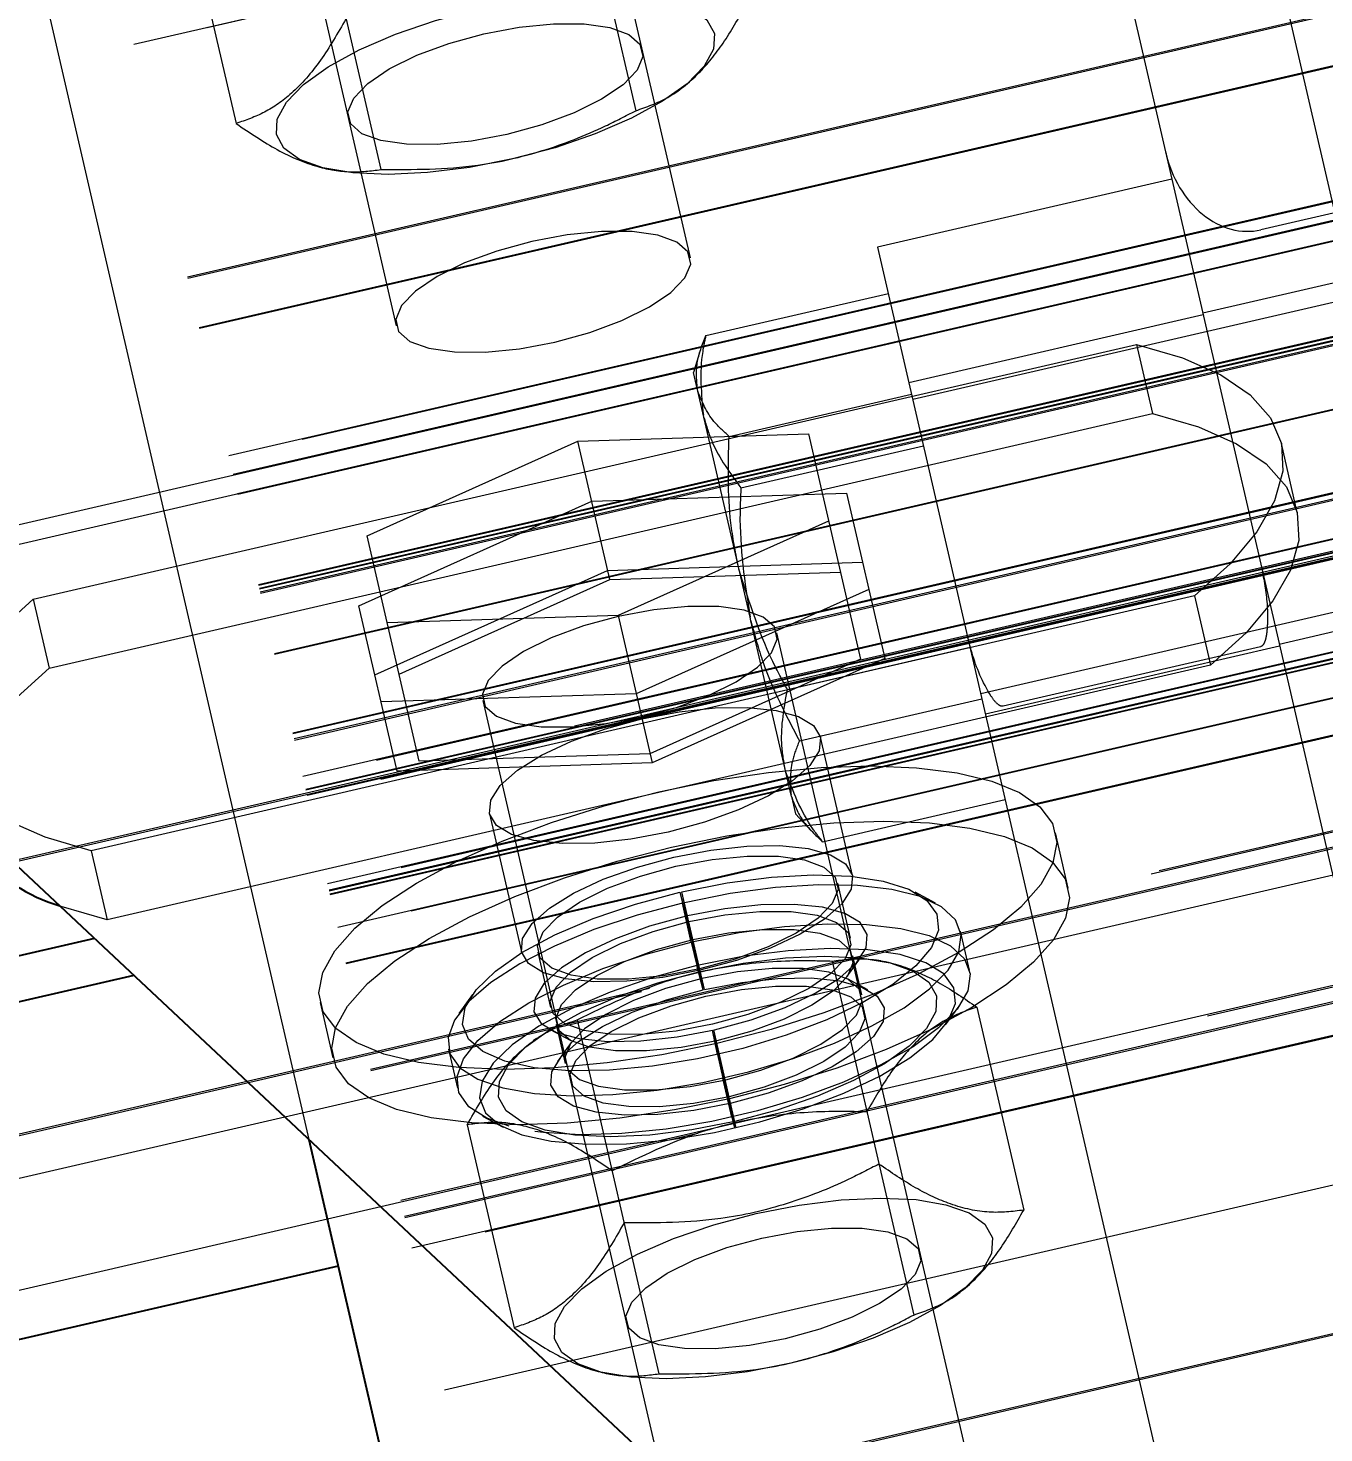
# Model space of a CAD drawing. Header units: millimetres. Extents: x 1293 to 41893, y 1011 to 26911.
# Drawn here: x 11677.11 to 11713.45, y 5390.49 to 5429.89 of the extents above; entities that cross this region are included whole.
import ezdxf

# ---------------------------------------------------------------- set-up
doc = ezdxf.new("R2010")
doc.units = ezdxf.units.MM
doc.header["$LTSCALE"] = 50
doc.linetypes.add('HIDDEN', pattern=[1.905, 1.27, -0.635])
doc.layers.add('CAPA_1', color=7, linetype='Continuous')
doc.layers.add('STRUC', color=4, linetype='Continuous')
doc.styles.add('SLDTEXTSTYLE0', font='TXT', dxfattribs={"width": 0.75})
doc.dimstyles.new('SLDDIMSTYLE0', dxfattribs={"dimtxt": 100, "dimasz": 100, "dimexe": 0, "dimexo": 0.0625, "dimgap": 25, "dimtad": 2, "dimdec": 0, "dimlfac": 1.5, "dimrnd": 1e-09, "dimzin": 12, "dimdsep": 46, "dimtxsty": 'SLDTEXTSTYLE0', "dimsah": 1, "dimcen": 0.09, "dimadec": 0, "dimazin": 3, "dimtfac": 1, "dimtdec": 0, "dimtofl": 0, "dimtmove": 0, "dimatfit": 3, "dimfxl": 1, "dimfrac": 2, "dimtolj": 1, "dimtzin": 12, "dimarcsym": 0})
doc.dimstyles.new('SLDDIMSTYLE1', dxfattribs={"dimtxt": 100, "dimasz": 100, "dimexe": 0, "dimexo": 0.0625, "dimgap": 25, "dimtad": 2, "dimdec": 4, "dimlfac": 75, "dimzin": 12, "dimdsep": 46, "dimtxsty": 'SLDTEXTSTYLE0', "dimsah": 1, "dimcen": 0.09, "dimadec": 0, "dimazin": 3, "dimtfac": 1, "dimtdec": 0, "dimtofl": 0, "dimtmove": 0, "dimatfit": 3, "dimfxl": 1, "dimfrac": 2, "dimtolj": 1, "dimtzin": 12, "dimarcsym": 0})

# ---------------------------------------------------------------- blocks, each defined once
blk = doc.blocks.new('_D_3')
at = {"layer": 'CAPA_1', "transparency": 16777216}
blk.add_arc((9899.266, 4708.493), 5214.315, 0, 13, dxfattribs=at)
for points in [[(14979.938, 5881.459), (14986.476, 5780.493), (15016.521, 5787.127)], [(15113.581, 4708.493), (15128.006, 4808.636), (15097.238, 4808.341)]]:
    blk.add_solid(points, dxfattribs=at)
at = {"layer": 'CAPA_1', "transparency": 16777216, "insert": (15196.758, 5413.272), "char_height": 100, "attachment_point": 1, "rotation": 276.5, "style": 'SLDTEXTSTYLE0'}
blk.add_mtext('13°', dxfattribs=at)
blk = doc.blocks.new('_D_5')
at = {"layer": 'CAPA_1', "transparency": 16777216}
for p, q in [((11574.397, 7831.177), (17588.061, 7831.177)), ((17538.061, 7831.177), (17538.061, 4708.493)), ((16485.165, 4708.493), (17588.061, 4708.493))]:
    blk.add_line(p, q, dxfattribs=at)
for points in [[(17538.061, 7831.177), (17522.676, 7731.177), (17553.445, 7731.177)], [(17538.061, 4708.493), (17553.445, 4808.493), (17522.676, 4808.493)]]:
    blk.add_solid(points, dxfattribs=at)
at = {"layer": 'CAPA_1', "transparency": 16777216, "insert": (17409.154, 6122.057), "char_height": 100, "attachment_point": 1, "rotation": 90, "style": 'SLDTEXTSTYLE0'}
blk.add_mtext('4684', dxfattribs=at)

msp = doc.modelspace()

# ---------------------------------------------------------------- linework, layer by layer
at = {"color": 1, "linetype": 'HIDDEN', "lineweight": 18}
for p, q in [((16327.8123211, 6489.1646889), (11124.0071077, 5287.7715924)), ((12020.1703872, 5508.8804054), (11228.2023985, 5326.0401885)), ((12020.1753548, 5508.8588883), (11228.2073661, 5326.0186714)), ((12020.3766122, 5507.9871467), (11228.4086236, 5325.1469297)), ((12021.8815916, 5501.468365), (11229.9136029, 5318.628148)), ((12021.8912062, 5501.4267194), (11229.9232175, 5318.5865024)), ((12022.2091361, 5500.0496137), (11230.2411475, 5317.2093967)), ((12022.2141037, 5500.0280966), (11230.2461151, 5317.1878796)), ((12023.0385008, 5496.4572404), (11231.0705122, 5313.6170235)), ((12023.1598204, 5495.9317478), (11231.1918317, 5313.0915308)), ((12023.2840107, 5495.3938202), (11231.3160221, 5312.5536032)), ((12023.2889783, 5495.3723031), (11231.3209897, 5312.5320861)), ((12023.8726632, 5492.8440864), (11231.9046745, 5310.0038695)), ((12023.8776308, 5492.8225693), (11231.9096421, 5309.9823524)), ((12023.8970268, 5492.7385559), (11231.9290381, 5309.898339)), ((12023.9019944, 5492.7170389), (11231.9340057, 5309.8768219)), ((12023.9203405, 5492.6375732), (11231.9523518, 5309.7973563)), ((12023.9299551, 5492.5959276), (11231.9619665, 5309.7557107)), ((12024.3200944, 5490.9060487), (11232.3521058, 5308.0658318)), ((12024.325062, 5490.8845317), (11232.3570734, 5308.0443147)), ((12032.7319294, 5488.8778734), (11232.0831896, 5304.0335471)), ((12024.833013, 5488.6843541), (11232.8650244, 5305.8441372)), ((12024.8379806, 5488.6628371), (11232.869992, 5305.8226201)), ((12024.8710247, 5488.5197074), (11232.9030361, 5305.6794904)), ((12024.8806394, 5488.4780618), (11232.9126507, 5305.6378448)), ((12025.1148595, 5487.463543), (11233.1468708, 5304.623326)), ((12025.1985693, 5487.100956), (11233.2305806, 5304.2607391)), ((12025.2035369, 5487.079439), (11233.2355482, 5304.239222)), ((12025.2382307, 5486.9291638), (11233.270242, 5304.0889468)), ((12025.810123, 5484.4520259), (11233.8421343, 5301.611809)), ((12025.8512467, 5484.2738995), (11233.883258, 5301.4336826)), ((12025.8562143, 5484.2523825), (11233.8882257, 5301.4121655)), ((12025.8756103, 5484.168369), (11233.9076217, 5301.3281521)), ((12025.8805779, 5484.146852), (11233.9125893, 5301.306635)), ((12026.0919694, 5483.2312148), (11234.1239808, 5300.3909978)), ((12008.7223607, 5483.1916215), (11249.7530382, 5307.9697469)), ((12008.7319754, 5483.1499759), (11249.7626529, 5307.9281013)), ((12026.3230416, 5482.2303313), (11234.3550529, 5299.3901144)), ((12026.3280092, 5482.2088143), (11234.3600205, 5299.3685973)), ((12027.0114188, 5479.2486419), (11235.0434302, 5296.408425)), ((12027.0210335, 5479.2069963), (11235.0530448, 5296.3667794)), ((12027.8604579, 5475.5710498), (11235.8924692, 5292.7308328)), ((12027.9621031, 5475.1307761), (11235.9941144, 5292.2905591)), ((12027.9717177, 5475.0891305), (11236.0037291, 5292.2489135)), ((12010.6836634, 5474.6962862), (11251.7143409, 5299.4744116)), ((12028.1683281, 5474.2375174), (11236.2003394, 5291.3973004)), ((12029.0875821, 5470.2557909), (11237.1195934, 5287.4155739)), ((12030.000852, 5466.2999843), (11238.0328633, 5283.4597674)), ((12030.0104666, 5466.2583387), (11238.042478, 5283.4181218)), ((11956.3142835, 5463.3906625), (11697.5151481, 5403.6421743)), ((11956.0972497, 5463.296691), (11697.8084065, 5403.666013)), ((11957.6708742, 5459.3226423), (11698.000206, 5399.3729448)), ((11671.6500672, 5456.4961213), (11684.9883333, 5398.7217439)), ((11703.2856943, 5451.1995261), (11723.800783, 5362.3389143)), ((11695.6839054, 5423.4466245), (11690.3147304, 5446.7030769)), ((11708.83033, 5446.001979), (11738.4794014, 5317.5777417)), ((11682.0650638, 5444.7984913), (11687.4342389, 5421.5420389)), ((11744.0082316, 5444.181016), (11657.7399431, 5424.2644123)), ((11691.858296, 5437.49686), (11694.150061, 5427.5701355)), ((11684.713456, 5435.8473437), (11687.005221, 5425.9206192)), ((11681.6301804, 5432.9067372), (11682.9449141, 5427.2119998)), ((11746.6747672, 5432.6309812), (11668.1533419, 5414.5028818)), ((11742.6524052, 5428.8787091), (11701.9205016, 5419.4750082)), ((11730.0150117, 5428.2312722), (11341.2547739, 5338.4788993)), ((11695.2875726, 5428.0936284), (11695.3871748, 5428.1655646)), ((11685.6322915, 5425.9134724), (11685.6359854, 5425.9128318)), ((11685.6359854, 5425.9128318), (11685.7533481, 5425.8924793)), ((11709.1842764, 5425.6499604), (11700.9346098, 5423.7453748)), ((11715.8121824, 5425.1847632), (11711.6807494, 5424.2309468)), ((11748.7511259, 5423.6372838), (11676.2619718, 5406.9018439)), ((11700.9346098, 5423.7453748), (11711.4323257, 5378.2747718)), ((11718.3007981, 5423.7997835), (11710.0511316, 5421.8951979)), ((11748.874497, 5423.1029046), (11676.1319912, 5406.3089738)), ((11696.1146541, 5421.263837), (11701.234623, 5422.445875)), ((11710.0625228, 5421.8458573), (11701.8128562, 5419.9412717)), ((11677.2564457, 5413.8749061), (11708.1926952, 5421.0171021)), ((11708.1926952, 5421.0171021), (11708.6401265, 5419.0790644)), ((11749.4463894, 5420.6257667), (11678.9771262, 5404.3566554)), ((11695.9622058, 5420.8507124), (11695.7718361, 5420.2280413)), ((11697.3551829, 5413.3698128), (11695.7718361, 5420.2280413)), ((11749.7282358, 5419.4049556), (11680.0777977, 5403.3248849)), ((11696.7672037, 5418.4373342), (11701.8871726, 5419.6193722)), ((11703.8250872, 5411.2253416), (11739.6368897, 5419.4931477)), ((11677.7038769, 5411.9368684), (11708.6401265, 5419.0790644)), ((11686.6220802, 5415.6504303), (11692.5272628, 5418.3006375)), ((11692.5272628, 5418.3006375), (11698.99658, 5418.5073087)), ((11693.4221253, 5414.4245621), (11692.5272628, 5418.3006375)), ((11697.100276, 5416.9946397), (11702.2202448, 5418.1766777)), ((11698.99658, 5418.5073087), (11700.4555773, 5412.1876975)), ((11712.702285, 5416.3019611), (11712.2548537, 5418.2399988)), ((11686.3903181, 5413.6906949), (11692.9154673, 5416.619139)), ((11692.9154673, 5416.619139), (11700.063978, 5416.847508)), ((11700.063978, 5416.847508), (11701.1347707, 5412.2093953)), ((11699.5607147, 5416.0637729), (11693.6555322, 5413.4135658)), ((11688.0810774, 5409.3308191), (11686.6220802, 5415.6504303)), ((11686.8377493, 5411.7526572), (11693.3628986, 5414.6811013)), ((11693.3628986, 5414.6811013), (11700.5114092, 5414.9094703)), ((11693.4221253, 5414.4245621), (11699.8914426, 5414.6312333)), ((11687.5169427, 5411.774355), (11693.4221253, 5414.4245621)), ((11712.1937904, 5412.6143231), (11720.4434569, 5414.5189087)), ((11677.2564457, 5413.8749061), (11677.7038769, 5411.9368684)), ((11709.8212118, 5413.9632217), (11678.8849623, 5406.8210258)), ((11700.6873394, 5414.147433), (11694.1621902, 5411.2189889)), ((11709.8212118, 5413.9632217), (11710.2686431, 5412.0251841)), ((11687.4611108, 5409.0525822), (11686.3903181, 5413.6906949)), ((11693.6555322, 5413.4135658), (11687.1862149, 5413.2068945)), ((11693.6555322, 5413.4135658), (11694.6096214, 5409.2809512)), ((11697.3785367, 5413.2686564), (11697.3551829, 5413.3698128)), ((11698.507569, 5408.3782805), (11697.3785367, 5413.2686564)), ((11703.4802684, 5389.6768667), (11698.1110933, 5412.933319)), ((11701.1347707, 5412.2093953), (11694.6096214, 5409.2809512)), ((11698.4053752, 5411.3416342), (11703.525344, 5412.5236721)), ((11703.955515, 5410.6603968), (11712.2051816, 5412.5649824)), ((11711.6680196, 5412.5393229), (11704.4495614, 5410.8728105)), ((11710.2686431, 5412.0251841), (11679.3323935, 5404.8829881)), ((11700.4555773, 5412.1876975), (11694.5503947, 5409.5374904)), ((11694.1621902, 5411.2189889), (11687.0136795, 5410.9906199)), ((11689.8614267, 5411.0287334), (11694.833336, 5389.4930284)), ((11698.7384474, 5409.8989397), (11703.8584163, 5411.0809776)), ((11751.8045945, 5410.4112581), (11685.8072621, 5395.1745734)), ((11700.2261761, 5406.1242524), (11699.3313136, 5410.0003278)), ((11694.5503947, 5409.5374904), (11688.0810774, 5409.3308191)), ((11694.6096214, 5409.2809512), (11687.4611108, 5409.0525822)), ((11698.5168717, 5408.3379858), (11698.507569, 5408.3782805)), ((11698.5168717, 5408.3379858), (11698.6288113, 5407.8531224)), ((11699.390997, 5407.0724369), (11704.5109659, 5408.2544748)), ((11690.0504387, 5407.857669), (11690.9453012, 5403.9815936)), ((11698.6288113, 5407.8531224), (11699.0728754, 5407.3769219)), ((11706.281133, 5405.7733518), (11705.923188, 5407.323782)), ((11678.8849623, 5406.8210258), (11679.3323935, 5404.8829881)), ((11700.1763798, 5404.3639585), (11699.8184348, 5405.9143886)), ((11695.3906017, 5405.6588427), (11695.457688, 5405.3497375)), ((11695.3906017, 5405.6588427), (11695.5632407, 5404.9824839)), ((11696.0760948, 5402.928957), (11695.443039, 5405.6710232)), ((11702.5595663, 5405.344904), (11701.9822876, 5405.6543564)), ((11695.7100392, 5404.2566842), (11695.457688, 5405.3497375)), ((11695.7198701, 5404.3225702), (11695.5632407, 5404.9824839)), ((11703.5104688, 5403.4720466), (11703.2581176, 5404.5650999)), ((11691.4037749, 5403.9717113), (11691.7617199, 5402.4212812)), ((11695.7100392, 5404.2566842), (11695.8666686, 5403.5967706)), ((11695.7198701, 5404.3225702), (11695.9722213, 5403.229517)), ((11696.0393076, 5402.9204118), (11695.8666686, 5403.5967706)), ((11699.6546589, 5403.7271021), (11701.9464239, 5393.8003776)), ((11700.073051, 5403.2845934), (11700.4562506, 5403.8157898)), ((11700.4910908, 5402.7749683), (11700.2387396, 5403.8680215)), ((11701.0275884, 5403.734249), (11700.9065318, 5403.7552421)), ((11696.0393076, 5402.9204118), (11695.9722213, 5403.229517)), ((11700.6636916, 5402.9172645), (11700.0864129, 5403.2267169)), ((11694.5335261, 5402.9538126), (11563.316783, 5372.6600405)), ((11694.3164923, 5402.8598411), (11563.6100414, 5372.6838792)), ((11689.5729075, 5402.7894253), (11689.1897078, 5402.2582289)), ((11685.2990217, 5402.562318), (11685.6569667, 5401.0118878)), ((11702.8412591, 5401.9337423), (11703.2244587, 5402.4649386)), ((11703.7149658, 5402.4357216), (11705.0296995, 5396.7409842)), ((11692.5098189, 5402.0775859), (11694.8015839, 5392.1508614)), ((11691.750475, 5401.8059031), (11692.3277537, 5401.4964507)), ((11691.9230757, 5401.9481993), (11692.175427, 5400.855146)), ((11696.4425908, 5401.1021772), (11696.3012616, 5401.7857644)), ((11696.3764676, 5401.4785339), (11696.3012616, 5401.7857644)), ((11696.9711276, 5399.0521444), (11696.3380717, 5401.7942105)), ((11688.9036978, 5401.2511209), (11689.156049, 5400.1580677)), ((11691.2757444, 5401.4843518), (11691.2727051, 5401.4821567)), ((11691.3723073, 5401.5540929), (11691.2757444, 5401.4843518)), ((11692.3411155, 5401.4385741), (11691.9579159, 5400.9073778)), ((11696.3764676, 5401.4785339), (11696.6288188, 5400.3854806)), ((11696.4425908, 5401.1021772), (11696.5911004, 5400.440389)), ((11696.8434516, 5399.3473357), (11696.5911004, 5400.440389)), ((11696.7773284, 5399.7236923), (11696.6288188, 5400.3854806)), ((11696.7773284, 5399.7236923), (11696.9186577, 5399.0401051)), ((11689.8546002, 5399.3782636), (11690.4318789, 5399.0688111)), ((11696.8434516, 5399.3473357), (11696.9186577, 5399.0401051)), ((11695.8901168, 5398.8857923), (11563.8018409, 5368.390811)), ((11689.4265433, 5399.1369793), (11690.741277, 5393.4422419)), ((11703.0839355, 5394.3238706), (11703.1835377, 5394.3958068)), ((11693.4286544, 5392.1437145), (11693.4323483, 5392.1430739)), ((11693.4323483, 5392.1430739), (11693.549711, 5392.1227214))]:
    msp.add_line(p, q, dxfattribs=at)
at = {"color": 7, "linetype": 'Continuous', "lineweight": 25}
for p, q in [((11678.9771262, 5404.3566554), (11576.2082637, 5380.630594)), ((11680.0777977, 5403.3248849), (11576.4901102, 5379.4097829)), ((11684.9883333, 5398.7217439), (11695.6924706, 5352.3570314)), ((11685.8072621, 5395.1745734), (11578.5664688, 5370.4160854))]:
    msp.add_line(p, q, dxfattribs=at)
at = {"color": 1, "linetype": 'HIDDEN', "lineweight": 18, "flags": 128}
for points in [[(11690.6996774, 5426.2167796), (11689.4922826, 5425.9805401), (11688.3126524, 5425.8340962), (11687.2061192, 5425.7830755), (11686.2152066, 5425.8294388), (11685.3779946, 5425.9714044), (11684.726657, 5426.2035166), (11684.2862242, 5426.5168554), (11684.0736218, 5426.8993794), (11684.09702, 5427.3363885), (11684.3555197, 5427.8110886), (11684.8391868, 5428.3052372), (11685.5294344, 5428.7998446), (11686.3997364, 5429.2759032), (11687.4166478, 5429.7151184), (11688.5410893, 5430.1006113), (11689.729849, 5430.4175677), (11690.9372438, 5430.6538071), (11692.116874, 5430.8002511), (11693.2234072, 5430.8512717), (11694.2143198, 5430.8049084), (11695.0515318, 5430.6629428), (11695.7028694, 5430.4308307), (11696.1433022, 5430.1174919), (11696.3559046, 5429.7349678), (11696.3325064, 5429.2979588), (11696.0740067, 5428.8232587), (11695.5903396, 5428.32911), (11694.900092, 5427.8345026), (11694.02979, 5427.358444), (11693.0128786, 5426.9192289), (11691.8884371, 5426.533736), (11690.6996774, 5426.2167796)], [(11690.5404665, 5426.9063976), (11689.543865, 5426.7194936), (11688.5862536, 5426.6254409), (11687.7232852, 5426.6297056), (11687.0051125, 5426.7320399), (11686.4734731, 5426.9264963), (11686.1592638, 5427.2017738), (11686.0807454, 5427.5418744), (11686.2424811, 5427.9270325), (11686.6350714, 5428.3348642), (11687.2357004, 5428.7416677), (11688.0094616, 5429.1238013), (11688.911387, 5429.4590565), (11689.8890599, 5429.7279497), (11690.8856614, 5429.9148537), (11691.8432728, 5430.0089063), (11692.7062412, 5430.0046416), (11693.4244139, 5429.9023074), (11693.9560533, 5429.7078509), (11694.2702626, 5429.4325734), (11694.348781, 5429.0924729), (11694.1870453, 5428.7073148), (11693.794455, 5428.2994831), (11693.193826, 5427.8926795), (11692.4200648, 5427.510546), (11691.5181394, 5427.1752907), (11690.5404665, 5426.9063976)], [(11691.2333689, 5423.9051078), (11690.255696, 5423.6362146), (11689.3537706, 5423.3009594), (11688.5800093, 5422.9188259), (11687.9793804, 5422.5120223), (11687.5867901, 5422.1041906), (11687.4250544, 5421.7190325), (11687.5035728, 5421.378932), (11687.817782, 5421.1036544), (11688.3494215, 5420.909198), (11689.0675942, 5420.8068638), (11689.9305625, 5420.802599), (11690.8881739, 5420.8966517), (11691.8847755, 5421.0835557), (11692.8624484, 5421.3524488), (11693.7643737, 5421.6877041), (11694.538135, 5422.0698376), (11695.138764, 5422.4766412), (11695.5313543, 5422.8844729), (11695.69309, 5423.269631), (11695.6145716, 5423.6097315), (11695.3003623, 5423.8850091), (11694.7687228, 5424.0794655), (11694.0505501, 5424.1817997), (11693.1875818, 5424.1860644), (11692.2299704, 5424.0920118), (11691.2333689, 5423.9051078)], [(11708.1926952, 5421.0171021), (11709.4862859, 5420.6413441), (11710.5533511, 5420.1680526), (11711.3780154, 5419.6042691), (11711.9480097, 5418.9583814), (11712.2548537, 5418.2399988), (11712.2939824, 5417.4598092), (11712.0648134, 5416.6294201), (11711.5707565, 5415.7611858), (11710.8191619, 5414.8680236), (11709.8212118, 5413.9632217)], [(11708.6401265, 5419.0790644), (11709.9337171, 5418.7033064), (11711.0007824, 5418.2300149), (11711.8254467, 5417.6662314), (11712.395441, 5417.0203437), (11712.702285, 5416.3019611), (11712.7414136, 5415.5217715), (11712.5122447, 5414.6913824), (11712.0181877, 5413.8231481), (11711.2665932, 5412.9299859), (11710.2686431, 5412.0251841)], [(11678.8849623, 5406.8210258), (11677.5913716, 5407.1967838), (11676.5243064, 5407.6700753), (11675.699642, 5408.2338588), (11675.1296478, 5408.8797465), (11674.8228037, 5409.5981291), (11674.7836751, 5410.3783187), (11675.012844, 5411.2087077), (11675.506901, 5412.0769421), (11676.2584955, 5412.9701043), (11677.2564457, 5413.8749061)], [(11694.3119633, 5410.5702502), (11695.2896362, 5410.8391433), (11696.1915616, 5411.1743986), (11696.9653228, 5411.5565321), (11697.5659518, 5411.9633357), (11697.9585421, 5412.3711674), (11698.1202778, 5412.7563255), (11698.0417594, 5413.096426), (11697.7275501, 5413.3717036), (11697.1959107, 5413.56616), (11696.477738, 5413.6684942), (11695.6147696, 5413.6727589), (11694.6571582, 5413.5787063), (11693.6605567, 5413.3918023), (11692.6828838, 5413.1229091), (11691.7809584, 5412.7876539), (11691.0071972, 5412.4055204), (11690.4065682, 5411.9987168), (11690.0139779, 5411.5908851), (11689.8522422, 5411.205727), (11689.9307606, 5410.8656265), (11690.2449699, 5410.5903489), (11690.7766093, 5410.3958925), (11691.494782, 5410.2935583), (11692.3577504, 5410.2892935), (11693.3153618, 5410.3833462), (11694.3119633, 5410.5702502)], [(11675.6965025, 5406.771295), (11675.577079, 5406.9417088), (11675.270235, 5407.6600914), (11675.2311064, 5408.440281), (11675.4602753, 5409.27067), (11675.9543323, 5410.1389044), (11676.7059268, 5411.0320666), (11677.7038769, 5411.9368684)], [(11690.0504387, 5407.857669), (11690.0852489, 5408.2376976), (11690.3510044, 5408.6523908), (11690.8343793, 5409.0809544), (11691.511135, 5409.5018982), (11692.3473362, 5409.8941145), (11693.3010523, 5410.2379357), (11694.3244599, 5410.5161215), (11695.3662412, 5410.7147222), (11696.3741569, 5410.8237793), (11697.2976658, 5410.8378241), (11698.0904594, 5410.7561525), (11698.7127838, 5410.5828597), (11699.1334328, 5410.3266354), (11699.3313136, 5410.0003278), (11699.2965034, 5409.6202992), (11699.0307479, 5409.2056059), (11698.547373, 5408.7770424), (11697.8706173, 5408.3560985), (11697.0344161, 5407.9638823), (11696.0807, 5407.620061), (11695.0572924, 5407.3418753), (11694.0155111, 5407.1432746), (11693.0075954, 5407.0342175), (11692.0840865, 5407.0201726), (11691.2912929, 5407.1018443), (11690.6689685, 5407.275137), (11690.2483195, 5407.5313613), (11690.0504387, 5407.857669)], [(11696.4253631, 5401.4161098), (11694.8793323, 5401.1006731), (11693.3496481, 5400.8710688), (11691.870481, 5400.7324258), (11690.4748733, 5400.6878412), (11689.1940006, 5400.7383109), (11688.0564753, 5400.8827075), (11687.087708, 5401.1178055), (11686.3093393, 5401.4383531), (11685.7387566, 5401.8371899), (11685.3887059, 5402.3054064), (11685.2670067, 5402.8325436), (11685.3763776, 5403.4068259), (11685.7143754, 5404.015425), (11686.2734497, 5404.6447457), (11687.0411118, 5405.28073), (11688.0002134, 5405.9091711), (11689.1293298, 5406.5160306), (11690.4032383, 5407.0877524), (11691.7934819, 5407.611565), (11693.2690049, 5408.0757674), (11694.7968465, 5408.4699901), (11696.3428774, 5408.7854268), (11697.8725616, 5409.0150312), (11699.3517287, 5409.1536742), (11700.7473364, 5409.1982588), (11702.0282091, 5409.1477891), (11703.1657344, 5409.0033924), (11704.1345017, 5408.7682944), (11704.9128704, 5408.4477468), (11705.4834531, 5408.0489101), (11705.8335038, 5407.5806935), (11705.955203, 5407.0535564), (11705.8458321, 5406.479274), (11705.5078343, 5405.870675), (11704.94876, 5405.2413543), (11704.1810979, 5404.60537), (11703.2219963, 5403.9769289), (11702.0928799, 5403.3700693), (11700.8189714, 5402.7983476), (11699.4287278, 5402.2745349), (11697.9532048, 5401.8103325), (11696.4253631, 5401.4161098)], [(11696.7833081, 5399.8656797), (11695.2372773, 5399.550243), (11693.7075931, 5399.3206386), (11692.228426, 5399.1819956), (11690.8328183, 5399.137411), (11689.5519456, 5399.1878807), (11688.4144203, 5399.3322774), (11687.445653, 5399.5673754), (11686.6672843, 5399.887923), (11686.0967016, 5400.2867597), (11685.7466509, 5400.7549763), (11685.6249517, 5401.2821134), (11685.7343226, 5401.8563958), (11686.0723204, 5402.4649948), (11686.6313947, 5403.0943155), (11687.3990568, 5403.7302998), (11688.3581584, 5404.3587409), (11689.4872748, 5404.9656005), (11690.7611833, 5405.5373222), (11692.1514269, 5406.0611349), (11693.6269499, 5406.5253373), (11695.1547916, 5406.91956), (11696.7008224, 5407.2349967), (11698.2305066, 5407.464601), (11699.7096737, 5407.603244), (11701.1052814, 5407.6478286), (11702.3861541, 5407.5973589), (11703.5236794, 5407.4529623), (11704.4924467, 5407.2178643), (11705.2708154, 5406.8973167), (11705.8413981, 5406.4984799), (11706.1914488, 5406.0302634), (11706.313148, 5405.5031262), (11706.2037771, 5404.9288439), (11705.8657793, 5404.3202448), (11705.306705, 5403.6909241), (11704.5390429, 5403.0549398), (11703.5799413, 5402.4264987), (11702.4508249, 5401.8196392), (11701.1769164, 5401.2479174), (11699.7866728, 5400.7241048), (11698.3111498, 5400.2599024), (11696.7833081, 5399.8656797)], [(11690.9453012, 5403.9815936), (11690.9801114, 5404.3616222), (11691.245867, 5404.7763154), (11691.7292418, 5405.204879), (11692.4059975, 5405.6258228), (11693.2421987, 5406.0180391), (11694.1959148, 5406.3618604), (11695.2193224, 5406.6400461), (11696.2611037, 5406.8386468), (11697.2690194, 5406.9477039), (11698.1925283, 5406.9617487), (11698.985322, 5406.8800771), (11699.6076463, 5406.7067843), (11700.0282954, 5406.45056), (11700.2261761, 5406.1242524), (11700.1913659, 5405.7442238), (11699.9256104, 5405.3295305), (11699.4422355, 5404.900967), (11698.7654798, 5404.4800232), (11697.9292786, 5404.0878069), (11696.9755625, 5403.7439856), (11695.9521549, 5403.4657999), (11694.9103736, 5403.2671992), (11693.9024579, 5403.1581421), (11692.978949, 5403.1440972), (11692.1861554, 5403.2257689), (11691.563831, 5403.3990617), (11691.143182, 5403.6552859), (11690.9453012, 5403.9815936)], [(11695.9433222, 5403.5040584), (11694.9267886, 5403.3134163), (11693.950025, 5403.2174826), (11693.0697973, 5403.2218326), (11692.3372612, 5403.3262135), (11691.7949889, 5403.5245591), (11691.4744955, 5403.8053422), (11691.3944067, 5404.1522447), (11691.5593771, 5404.545106), (11691.9598192, 5404.9610943), (11692.5724607, 5405.376034), (11693.3616972, 5405.7658102), (11694.2816611, 5406.1077705), (11695.2788875, 5406.3820416), (11696.2954211, 5406.5726836), (11697.2721847, 5406.6686173), (11698.1524124, 5406.6642673), (11698.8849485, 5406.5598864), (11699.4272208, 5406.3615408), (11699.7477142, 5406.0807577), (11699.827803, 5405.7338552), (11699.6628326, 5405.3409939), (11699.2623905, 5404.9250056), (11698.6497489, 5404.510066), (11697.8605124, 5404.1202898), (11696.9405486, 5403.7783294), (11695.9433222, 5403.5040584)], [(11695.443039, 5405.6710232), (11696.7116773, 5405.9206514), (11697.9535421, 5406.0791382), (11699.1238614, 5406.1407697), (11700.1804423, 5406.1033239), (11701.0851926, 5405.9681509), (11701.8054939, 5405.740124), (11702.3153777, 5405.427464), (11702.5964616, 5405.0414431), (11702.6386116, 5404.5959782), (11702.4403083, 5404.1071295), (11702.008701, 5403.592521), (11701.35935, 5403.0707056), (11700.5156661, 5402.560496), (11699.508066, 5402.0802864), (11698.3728761, 5401.6473894), (11697.1510225, 5401.2774122), (11695.8865561, 5400.9836931), (11694.6250638, 5400.7768215), (11693.4120253, 5400.6642556), (11692.2911736, 5400.6500536), (11691.3029179, 5400.7347275), (11690.4828873, 5400.9152248), (11689.8606456, 5401.1850379), (11689.4586263, 5401.5344395), (11689.2913231, 5401.9508329), (11689.3647675, 5402.4192061), (11689.6763119, 5402.9226731), (11690.2147242, 5403.4430829), (11690.9605935, 5403.9616733), (11691.8870294, 5404.459748), (11692.9606316, 5404.9193502), (11694.1426945, 5405.3239102), (11695.3906017, 5405.6588427)], [(11695.457688, 5405.3497375), (11694.1885623, 5405.0116596), (11692.9801062, 5404.6061409), (11691.8710635, 5404.1461823), (11690.8969906, 5403.6465305), (11690.0891168, 5403.1232046), (11689.473343, 5402.5929827), (11689.0694113, 5402.0728639), (11688.8902719, 5401.5795235), (11688.941668, 5401.1287784), (11689.221952, 5400.7350796), (11689.7221377, 5400.4110493), (11690.426189, 5400.1670761), (11691.3115336, 5400.0109819), (11692.3497868, 5399.9477712), (11693.5076618, 5399.9794706), (11694.7480363, 5400.1050637), (11696.0311435, 5400.320524), (11697.3158461, 5400.6189436), (11698.5609559, 5400.9907552), (11699.7265541, 5401.4240382), (11700.7752709, 5401.9049013), (11701.6734839, 5402.4179279), (11702.392396, 5402.9466699), (11702.9089583, 5403.4741758), (11703.2066098, 5403.9835332), (11703.2758075, 5404.4584121), (11703.1143328, 5404.8835874), (11702.7273628, 5405.2454279), (11702.1273039, 5405.5323328), (11701.3333944, 5405.7351037), (11700.3710873, 5405.8472397), (11699.2712348, 5405.8651456), (11698.0690987, 5405.7882474), (11696.8032202, 5405.6190106), (11695.5141839, 5405.3628608)], [(11679.3323935, 5404.8829881), (11678.0388029, 5405.2587461), (11677.9996777, 5405.2729167)], [(11695.5632407, 5404.9824839), (11694.5354118, 5404.7001397), (11693.5792921, 5404.3523946), (11692.742706, 5403.9566424), (11692.0674987, 5403.5326783), (11691.5874434, 5403.1017086), (11691.3265522, 5402.68529), (11691.2978745, 5402.3042514), (11691.5028448, 5401.9776521), (11691.9312107, 5401.7218281), (11692.5615456, 5401.5495756), (11693.3623208, 5401.4695106), (11694.2934823, 5401.4856377), (11695.3084541, 5401.5971504), (11696.3564683, 5401.7984708), (11697.3851043, 5402.0795291), (11698.3429104, 5402.4262671), (11699.1819782, 5402.8213411), (11699.8603382, 5403.24499), (11700.3440595, 5403.6760232), (11700.6089467, 5404.0928808), (11700.6417505, 5404.474712), (11700.44083, 5404.8024179), (11700.016235, 5405.059607), (11699.3892036, 5405.2334149), (11698.5910991, 5405.3151479), (11697.661842, 5405.3007177), (11696.6479131, 5405.1908462), (11695.600028, 5404.9910291)], [(11696.3012672, 5401.9536282), (11695.2847336, 5401.7629862), (11694.30797, 5401.6670525), (11693.4277423, 5401.6714025), (11692.6952062, 5401.7757834), (11692.1529339, 5401.974129), (11691.8324405, 5402.2549121), (11691.7523517, 5402.6018146), (11691.9173221, 5402.9946759), (11692.3177642, 5403.4106642), (11692.9304058, 5403.8256038), (11693.7196422, 5404.21538), (11694.6396061, 5404.5573404), (11695.6368325, 5404.8316114), (11696.6533661, 5405.0222535), (11697.6301297, 5405.1181872), (11698.5103574, 5405.1138372), (11699.2428935, 5405.0094563), (11699.7851658, 5404.8111107), (11700.1056592, 5404.5303276), (11700.185748, 5404.1834251), (11700.0207776, 5403.7905638), (11699.6203355, 5403.3745755), (11699.0076939, 5402.9596358), (11698.2184574, 5402.5698596), (11697.2984936, 5402.2278993), (11696.3012672, 5401.9536282)], [(11695.7665351, 5404.2698075), (11697.0555714, 5404.5259573), (11698.3214499, 5404.6951942), (11699.523586, 5404.7720924), (11700.6234385, 5404.7541864), (11701.5857456, 5404.6420504), (11702.3796552, 5404.4392795), (11702.979714, 5404.1523747), (11703.366684, 5403.7905342), (11703.5281587, 5403.3653588), (11703.458961, 5402.89048), (11703.1613096, 5402.3811225), (11702.6447472, 5401.8536167), (11701.9258351, 5401.3248746), (11701.0276221, 5400.8118481), (11699.9789053, 5400.3309849), (11698.8133071, 5399.8977019), (11697.5681973, 5399.5258904), (11696.2834947, 5399.2274707), (11695.0003876, 5399.0120104), (11693.760013, 5398.8864173), (11692.6021381, 5398.854718), (11691.5638848, 5398.9179287), (11691.3246942, 5398.9487237)], [(11695.7525987, 5404.3301727), (11696.7559267, 5404.5183926), (11697.7201227, 5404.6132621), (11698.589291, 5404.6092814), (11699.3130446, 5404.5066812), (11699.8494264, 5404.3114095), (11700.1673414, 5404.0347865), (11700.2483598, 5403.6928483), (11700.0877847, 5403.3054177), (11699.6949249, 5402.8949546), (11699.0925551, 5402.4852541), (11698.3155956, 5402.1000673), (11697.4090879, 5401.761724), (11696.4255836, 5401.4898383), (11695.4220979, 5401.3001721), (11694.4568044, 5401.2037204), (11693.5856626, 5401.2060748), (11692.8591739, 5401.3070988), (11692.3194539, 5401.5009358), (11691.9977911, 5401.7763488), (11691.9128326, 5402.1173717), (11692.0695038, 5402.5042349), (11692.458722, 5402.9145115), (11693.0579237, 5403.3244169), (11693.8323724, 5403.7101884), (11694.7371721, 5404.0494623), (11695.7198701, 5404.3225702)], [(11690.6026996, 5399.0937292), (11689.974489, 5399.317996), (11689.4743032, 5399.6420263), (11689.1940193, 5400.0357251), (11689.1426231, 5400.4864703), (11689.3217625, 5400.9798106), (11689.7256943, 5401.4999294), (11690.341468, 5402.0301514), (11691.1493418, 5402.5534773), (11692.1234147, 5403.0531291), (11693.2324575, 5403.5130876), (11694.4409135, 5403.9186064), (11695.7100392, 5404.2566842)], [(11695.8666686, 5403.5967706), (11694.6187613, 5403.2618381), (11693.4366985, 5402.8572781), (11692.3630962, 5402.3976759), (11691.4366603, 5401.8996012), (11690.6907911, 5401.3810107), (11690.1523788, 5400.860601), (11689.8408344, 5400.357134), (11689.7673899, 5399.8887608), (11689.9346932, 5399.4723674), (11690.3367125, 5399.1229658), (11690.9589541, 5398.8531526), (11691.7789848, 5398.6726554), (11692.7672404, 5398.5879815), (11693.8880922, 5398.6021835), (11695.1011307, 5398.7147494), (11696.362623, 5398.921621), (11697.6270894, 5399.2153401), (11698.8489429, 5399.5853173), (11699.9841329, 5400.0182142), (11700.991733, 5400.4984239), (11701.8354169, 5401.0086335), (11702.4847679, 5401.5304489), (11702.9163752, 5402.0450574), (11703.1146785, 5402.5339061), (11703.0725284, 5402.979371), (11702.7914446, 5403.3653919), (11702.2815608, 5403.6780518), (11701.5612594, 5403.9060788), (11700.6565091, 5404.0412518), (11699.5999282, 5404.0786976), (11698.429609, 5404.0170661), (11697.1877442, 5403.8585793), (11695.9191058, 5403.6089511)], [(11696.9300309, 5399.2301536), (11695.7226361, 5398.9939142), (11694.5430059, 5398.8474703), (11693.4364727, 5398.7964496), (11692.4455601, 5398.8428129), (11691.6083481, 5398.9847785), (11690.9570105, 5399.2168907), (11690.5165777, 5399.5302295), (11690.3039753, 5399.9127535), (11690.3273735, 5400.3497626), (11690.5858732, 5400.8244627), (11691.0695404, 5401.3186113), (11691.7597879, 5401.8132187), (11692.6300899, 5402.2892773), (11693.6470013, 5402.7284924), (11694.7714428, 5403.1139854), (11695.9602025, 5403.4309418), (11697.1675973, 5403.6671812), (11698.3472275, 5403.8136252), (11699.4537607, 5403.8646458), (11700.4446733, 5403.8182825), (11701.2818853, 5403.6763169), (11701.9332229, 5403.4442048), (11702.3736557, 5403.130866), (11702.5862581, 5402.7483419), (11702.5628599, 5402.3113329), (11702.3043602, 5401.8366328), (11701.8206931, 5401.3424841), (11701.1304455, 5400.8478767), (11700.2601435, 5400.3718181), (11699.2432321, 5399.932603), (11698.1187907, 5399.5471101), (11696.9300309, 5399.2301536)], [(11696.0760948, 5402.928957), (11697.1239799, 5403.1287741), (11698.1379089, 5403.2386456), (11699.0671659, 5403.2530758), (11699.8652704, 5403.1713428), (11700.4923019, 5402.9975349), (11700.9168968, 5402.7403458), (11701.1178173, 5402.4126399), (11701.0850136, 5402.0308087), (11700.8201263, 5401.6139511), (11700.3364051, 5401.1829179), (11699.6580451, 5400.759269), (11698.8189773, 5400.3641949), (11697.8611711, 5400.017457), (11696.8325352, 5399.7363987), (11695.784521, 5399.5350782), (11694.7695491, 5399.4235656), (11693.8383877, 5399.4074385), (11693.0376124, 5399.4875035), (11692.4072775, 5399.659756), (11691.9789117, 5399.9155799), (11691.7739414, 5400.2421793), (11691.8026191, 5400.6232179), (11692.0635103, 5401.0396365), (11692.5435655, 5401.4706062), (11693.2187729, 5401.8945703), (11694.055359, 5402.2903225), (11695.0114786, 5402.6380676), (11696.0393076, 5402.9204118)], [(11695.9722213, 5403.229517), (11694.9895233, 5402.956409), (11694.0847236, 5402.6171351), (11693.310275, 5402.2313636), (11692.7110732, 5401.8214582), (11692.321855, 5401.4111817), (11692.1651839, 5401.0243184), (11692.2501423, 5400.6832955), (11692.5718052, 5400.4078825), (11693.1115251, 5400.2140455), (11693.8380138, 5400.1130216), (11694.7091556, 5400.1106672), (11695.6744491, 5400.2071188), (11696.6779348, 5400.3967851), (11697.6614392, 5400.6686707), (11698.5679469, 5401.0070141), (11699.3449064, 5401.3922009), (11699.9472761, 5401.8019013), (11700.3401359, 5402.2123644), (11700.500711, 5402.599795), (11700.4196926, 5402.9417332), (11700.1017776, 5403.2183563), (11699.5653958, 5403.413628), (11698.8416423, 5403.5162281), (11697.972474, 5403.5202089), (11697.0082779, 5403.4253394), (11696.0049499, 5403.2371194)], [(11696.77082, 5399.9197716), (11695.7742185, 5399.7328677), (11694.8166071, 5399.638815), (11693.9536387, 5399.6430797), (11693.235466, 5399.745414), (11692.7038266, 5399.9398704), (11692.3896173, 5400.2151479), (11692.3110989, 5400.5552485), (11692.4728346, 5400.9404066), (11692.8654249, 5401.3482383), (11693.4660539, 5401.7550418), (11694.2398151, 5402.1371754), (11695.1417405, 5402.4724306), (11696.1194134, 5402.7413238), (11697.1160149, 5402.9282278), (11698.0736263, 5403.0222804), (11698.9365947, 5403.0180157), (11699.6547674, 5402.9156815), (11700.1864068, 5402.721225), (11700.5006161, 5402.4459475), (11700.5791345, 5402.105847), (11700.4173988, 5401.7206889), (11700.0248085, 5401.3128572), (11699.4241795, 5400.9060536), (11698.6504183, 5400.5239201), (11697.7484929, 5400.1886648), (11696.77082, 5399.9197716)], [(11698.4960403, 5392.4470217), (11697.2886455, 5392.2107823), (11696.1090153, 5392.0643383), (11695.0024821, 5392.0133177), (11694.0115695, 5392.059681), (11693.1743575, 5392.2016466), (11692.5230199, 5392.4337587), (11692.0825871, 5392.7470975), (11691.8699847, 5393.1296216), (11691.8933829, 5393.5666306), (11692.1518826, 5394.0413307), (11692.6355498, 5394.5354794), (11693.3257973, 5395.0300868), (11694.1960993, 5395.5061454), (11695.2130107, 5395.9453605), (11696.3374522, 5396.3308534), (11697.5262119, 5396.6478098), (11698.7336067, 5396.8840493), (11699.9132369, 5397.0304932), (11701.0197701, 5397.0815139), (11702.0106827, 5397.0351506), (11702.8478947, 5396.893185), (11703.4992323, 5396.6610728), (11703.9396651, 5396.347734), (11704.1522675, 5395.96521), (11704.1288693, 5395.5282009), (11703.8703696, 5395.0535008), (11703.3867025, 5394.5593522), (11702.6964549, 5394.0647448), (11701.8261529, 5393.5886862), (11700.8092415, 5393.149471), (11699.6848001, 5392.7639781), (11698.4960403, 5392.4470217)], [(11698.3368294, 5393.1366397), (11697.3402279, 5392.9497357), (11696.3826165, 5392.8556831), (11695.5196481, 5392.8599478), (11694.8014754, 5392.962282), (11694.269836, 5393.1567385), (11693.9556267, 5393.432016), (11693.8771083, 5393.7721165), (11694.038844, 5394.1572746), (11694.4314343, 5394.5651063), (11695.0320633, 5394.9719099), (11695.8058245, 5395.3540434), (11696.7077499, 5395.6892987), (11697.6854228, 5395.9581918), (11698.6820243, 5396.1450958), (11699.6396357, 5396.2391485), (11700.5026041, 5396.2348838), (11701.2207768, 5396.1325495), (11701.7524162, 5395.9380931), (11702.0666255, 5395.6628156), (11702.1451439, 5395.322715), (11701.9834082, 5394.9375569), (11701.5908179, 5394.5297252), (11700.9901889, 5394.1229217), (11700.2164277, 5393.7407881), (11699.3145023, 5393.4055329), (11698.3368294, 5393.1366397)]]:
    msp.add_lwpolyline(points, dxfattribs=at)
at = {"color": 7, "linetype": 'Continuous', "lineweight": 25}
msp.add_arc((11679.4136943, 5409.9657267), 4.9012151, 220.67467331, 253.23162837, dxfattribs=at)
at = {"color": 1, "linetype": 'HIDDEN', "lineweight": 18}
msp.add_ellipse((11711.0714429, 5426.870143), major_axis=(-0.6093065, 2.6391962), ratio=0.7802060087, start_param=1.5707963268, end_param=3.1415926536, dxfattribs=at)
for points, knots in [([(11694.150061, 5427.5701355), (11694.452306, 5427.6753864), (11695.06335, 5427.8881705), (11695.8905552, 5428.5417668), (11696.6192154, 5429.4353861), (11697.0273829, 5430.1501071), (11697.2333366, 5430.510742)], [0, 0, 0, 0, 0.2646176718, 0.5349733347, 0.7653562273, 1, 1, 1, 1]), ([(11686.028111, 5430.1529474), (11685.795126, 5429.7476983), (11685.324104, 5428.9284126), (11684.5481311, 5428.0529048), (11683.7443086, 5427.4848488), (11683.2130017, 5427.3035033), (11682.9449141, 5427.2119998)], [0, 0, 0, 0, 0.2646176718, 0.5349733347, 0.7653562273, 1, 1, 1, 1]), ([(11687.005221, 5425.9206192), (11687.9136641, 5425.9206363), (11689.4411156, 5425.9206651), (11691.5612366, 5426.4118055), (11693.0264792, 5426.988376), (11693.8692286, 5427.4247283), (11694.150061, 5427.5701355)], [0, 0, 0, 0, 0.3661794341, 0.6156922034, 0.8719357593, 1, 1, 1, 1]), ([(11682.9449141, 5427.2119998), (11683.3319507, 5426.9499312), (11684.1144172, 5426.4201107), (11685.1956216, 5425.9734681), (11686.1671032, 5425.8153555), (11686.7241472, 5425.8853176), (11687.005221, 5425.9206192)], [0, 0, 0, 0, 0.2646061211, 0.5349506065, 0.7653448938, 1, 1, 1, 1]), ([(11695.8837757, 5419.7431778), (11695.859816, 5419.9909689), (11695.8127921, 5420.4772918), (11696.0153188, 5421.0050043), (11696.1146541, 5421.263837)], [0, 0, 0, 0, 0.5095195514, 1, 1, 1, 1]), ([(11696.1146541, 5421.263837), (11696.0827934, 5421.1163487), (11695.918742, 5420.3569294), (11695.9902873, 5419.62328), (11696.0479377, 5419.0321141)], [0, 0, 0, 0, 0.1942119601, 1, 1, 1, 1]), ([(11696.7672037, 5418.4373342), (11696.6162294, 5418.5749095), (11696.1963839, 5418.9574935), (11696.0114872, 5419.4118872), (11695.8930784, 5419.7028832)], [0, 0, 0, 0, 0.3595950484, 1, 1, 1, 1]), ([(11696.0619887, 5418.9712524), (11696.1314658, 5418.7357046), (11696.338741, 5418.0329799), (11696.7961722, 5417.4092802), (11697.100276, 5416.9946397)], [0, 0, 0, 0, 0.3351922062, 1, 1, 1, 1]), ([(11697.0221107, 5414.8125073), (11696.9447894, 5415.2128127), (11696.7141121, 5416.4070689), (11696.7460027, 5417.6265883), (11696.7672037, 5418.4373342)], [0, 0, 0, 0, 0.3351922062, 1, 1, 1, 1]), ([(11697.100276, 5416.9946397), (11697.0887507, 5416.7590688), (11697.0294071, 5415.5461106), (11697.2098135, 5414.3409316), (11697.3551829, 5413.3698128)], [0, 0, 0, 0, 0.1942119601, 1, 1, 1, 1]), ([(11698.4053752, 5411.3416342), (11698.2917488, 5411.5483116), (11697.7066852, 5412.6124966), (11697.3405178, 5413.7747893), (11697.0454645, 5414.7113509)], [0, 0, 0, 0, 0.19421196006, 1, 1, 1, 1]), ([(11711.7148559, 5414.6888159), (11711.7747695, 5414.3543998), (11711.8564179, 5413.8986673), (11711.8697691, 5413.3420307), (11711.8595716, 5413.0707368), (11711.8386032, 5412.8839), (11711.8097808, 5412.7429759), (11711.7766942, 5412.6452032), (11711.7339321, 5412.5794638), (11711.7003519, 5412.5493811), (11711.6755966, 5412.54168), (11711.6680196, 5412.5393229)], [0, 0, 0, 0, 0.4655252871, 0.6344041548, 0.7505130597, 0.8304201704, 0.8857806488, 0.9428520449, 0.9661009264, 0.9896243433, 1, 1, 1, 1]), ([(11697.3785367, 5413.2686564), (11697.4845232, 5412.8749689), (11697.8007193, 5411.7004562), (11698.3639844, 5410.6183394), (11698.7384474, 5409.8989397)], [0, 0, 0, 0, 0.3351922062, 1, 1, 1, 1]), ([(11704.4495614, 5410.8728105), (11704.4375705, 5410.8714343), (11704.4098354, 5410.8682511), (11704.3550349, 5410.887434), (11704.2389589, 5410.9729077), (11703.9078015, 5411.4466041), (11703.6476475, 5412.0862778), (11703.502092, 5412.6430678), (11703.4651894, 5412.7842303)], [0, 0, 0, 0, 0.0157267325, 0.036376337, 0.0745593814, 0.2059396323, 0.7986824385, 1, 1, 1, 1]), ([(11698.3386587, 5409.1099113), (11698.2978469, 5409.352077), (11698.1760904, 5410.0745453), (11698.3138149, 5410.8356475), (11698.4053752, 5411.3416342)], [0, 0, 0, 0, 0.3351922062, 1, 1, 1, 1]), ([(11698.7384474, 5409.8989397), (11698.6630616, 5409.709105), (11698.4534208, 5409.1811927), (11698.4864298, 5408.6917329), (11698.507569, 5408.3782805)], [0, 0, 0, 0, 0.3595950484, 1, 1, 1, 1]), ([(11699.390997, 5407.0724369), (11699.2977062, 5407.1910317), (11698.8173503, 5407.8016778), (11698.560044, 5408.4924409), (11698.3527097, 5409.0490496)], [0, 0, 0, 0, 0.1942119601, 1, 1, 1, 1]), ([(11698.5168717, 5408.3379858), (11698.6039614, 5408.1047695), (11698.7748865, 5407.6470514), (11699.1882502, 5407.2615284), (11699.390997, 5407.0724369)], [0, 0, 0, 0, 0.5095195514, 1, 1, 1, 1]), ([(11692.5098189, 5402.0775859), (11693.3263297, 5402.4758057), (11694.6992066, 5403.1453705), (11696.8200606, 5403.6333364), (11698.3897637, 5403.7574382), (11699.3385062, 5403.7346845), (11699.6546589, 5403.7271021)], [0, 0, 0, 0, 0.3661794341, 0.6156922034, 0.8719357593, 1, 1, 1, 1]), ([(11699.6546589, 5403.7271021), (11699.9724539, 5403.7649988), (11700.614935, 5403.8416137), (11701.6449399, 5403.6167881), (11702.6915923, 5403.1330321), (11703.3717639, 5402.6695739), (11703.7149658, 5402.4357216)], [0, 0, 0, 0, 0.2646176718, 0.5349733347, 0.76535622725, 1, 1, 1, 1]), ([(11703.7149658, 5402.4357216), (11703.4127364, 5402.3304499), (11702.8017234, 5402.1176235), (11701.9745482, 5401.463945), (11701.2458991, 5400.5702344), (11700.8377255, 5399.8554438), (11700.6317689, 5399.4947739)], [0, 0, 0, 0, 0.2646061211, 0.5349506065, 0.7653448938, 1, 1, 1, 1]), ([(11689.4265433, 5399.1369793), (11689.6595262, 5399.5421907), (11690.1305444, 5400.3614009), (11690.9065292, 5401.2368094), (11691.7103791, 5401.8047896), (11692.2417163, 5401.9861), (11692.5098189, 5402.0775859)], [0, 0, 0, 0, 0.2646061211, 0.5349506065, 0.7653448938, 1, 1, 1, 1]), ([(11693.4869289, 5397.8452577), (11693.0998739, 5398.1073593), (11692.3173708, 5398.6372459), (11691.2361337, 5399.083983), (11690.2646434, 5399.2421757), (11689.7076113, 5399.1722583), (11689.4265433, 5399.1369793)], [0, 0, 0, 0, 0.2646176718, 0.5349733347, 0.7653562273, 1, 1, 1, 1]), ([(11700.6317689, 5399.4947739), (11700.3156109, 5399.5023572), (11699.382693, 5399.5247337), (11697.8132878, 5399.4032961), (11695.6906182, 5398.9199733), (11694.303441, 5398.2434619), (11693.4869289, 5397.8452577)], [0, 0, 0, 0, 0.1280647744, 0.377893031, 0.6338190398, 1, 1, 1, 1]), ([(11700.9693139, 5398.0327058), (11700.6884772, 5397.8872955), (11699.8597854, 5397.4582194), (11698.3959787, 5396.8793848), (11696.2762611, 5396.3832754), (11694.7329114, 5396.3832213), (11693.8244739, 5396.3831896)], [0, 0, 0, 0, 0.1280647744, 0.377893031, 0.6338190398, 1, 1, 1, 1]), ([(11705.0296995, 5396.7409842), (11704.7119095, 5396.7031131), (11704.0694377, 5396.6265497), (11703.0394237, 5396.8514623), (11701.9927413, 5397.3353053), (11701.3125337, 5397.7988234), (11700.9693139, 5398.0327058)], [0, 0, 0, 0, 0.2646061211, 0.5349506065, 0.7653448938, 1, 1, 1, 1]), ([(11701.9464239, 5393.8003776), (11702.2486689, 5393.9056285), (11702.8597129, 5394.1184126), (11703.6869181, 5394.772009), (11704.4155783, 5395.6656282), (11704.8237458, 5396.3803493), (11705.0296995, 5396.7409842)], [0, 0, 0, 0, 0.2646176718, 0.5349733347, 0.7653562273, 1, 1, 1, 1]), ([(11693.8244739, 5396.3831896), (11693.5914889, 5395.9779404), (11693.1204669, 5395.1586548), (11692.344494, 5394.2831469), (11691.5406715, 5393.7150909), (11691.0093646, 5393.5337455), (11690.741277, 5393.4422419)], [0, 0, 0, 0, 0.2646176718, 0.5349733347, 0.7653562273, 1, 1, 1, 1]), ([(11694.8015839, 5392.1508614), (11695.710027, 5392.1508785), (11697.2374785, 5392.1509072), (11699.3575995, 5392.6420476), (11700.8228421, 5393.2186182), (11701.6655915, 5393.6549704), (11701.9464239, 5393.8003776)], [0, 0, 0, 0, 0.3661794341, 0.6156922034, 0.8719357593, 1, 1, 1, 1]), ([(11690.741277, 5393.4422419), (11691.1283136, 5393.1801734), (11691.9107801, 5392.6503529), (11692.9919845, 5392.2037103), (11693.9634661, 5392.0455977), (11694.5205101, 5392.1155598), (11694.8015839, 5392.1508614)], [0, 0, 0, 0, 0.2646061211, 0.5349506065, 0.7653448938, 1, 1, 1, 1])]:
    msp.add_open_spline(points, degree=3, knots=knots, dxfattribs=at)
at = {"layer": 'STRUC', "linetype": 'Continuous', "lineweight": 25}
msp.add_line((12089.3936765, 5019.6317671), (11651.7462728, 5429.8828849), dxfattribs=at)

# ---------------------------------------------------------------- dimensions: what is measured, and where the dimension line sits
at = {"layer": 'CAPA_1'}
dim = msp.add_linear_dim(base=(17538.0605071, 4708.4929069), p1=(11510.8968592, 7831.1769069), p2=(16421.6646746, 4708.4929069), angle=90, dimstyle='SLDDIMSTYLE0', dxfattribs=at)
dim.commit()
dim.dimension.update_dxf_attribs({"geometry": '_D_5', "text_midpoint": (17538.0605071, 6269.8349069), "dimtype": 160})
dim = msp.add_angular_dim_2l(base=(15080.062669, 5298.7701303), line1=((16421.6646746, 4708.4929069), (6449.8953906, 4708.4929069)), line2=((16705.6180701, 6279.8631045), (11026.6060803, 4968.759879)), dimstyle='SLDDIMSTYLE1', dxfattribs=at)
dim.commit()
dim.dimension.update_dxf_attribs({"geometry": '_D_3', "text_midpoint": (15080.062669, 5298.7701303), "dimtype": 162})

doc.saveas('drawing.dxf')
